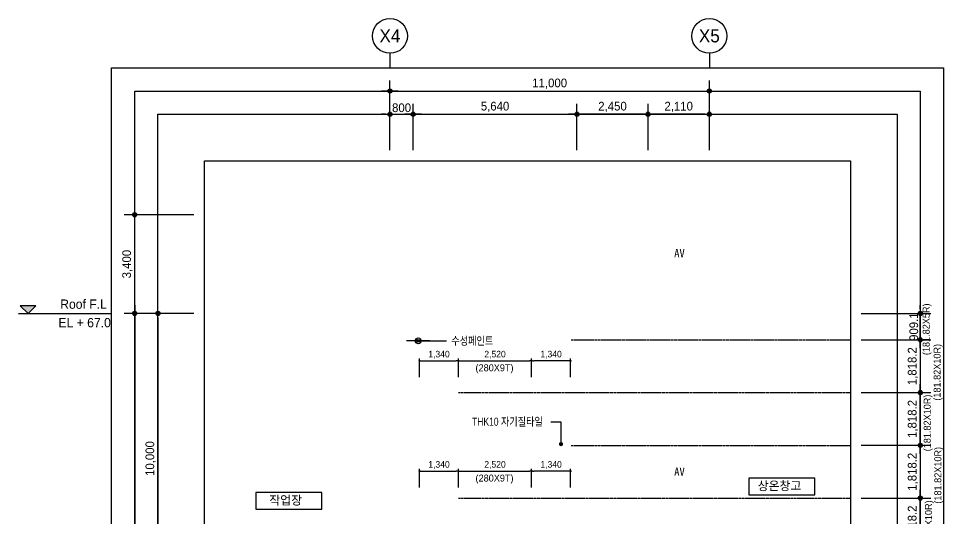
# Model space of a CAD drawing. Header units: millimetres. Extents: x 252711992 to 505989238, y 504776675 to 1009617600.
# Drawn here: x 253260731 to 253292587, y 504812487 to 504829718 of the extents above; entities that cross this region are included whole.
import ezdxf
from ezdxf.enums import TextEntityAlignment as Align

# ---------------------------------------------------------------- set-up
doc = ezdxf.new("R2010")
doc.units = ezdxf.units.MM
doc.linetypes.add('DASHEDX2', pattern=[38.1, 25.4, -12.7])
for name, color, linetype in [('$ZCDB_AUDIT_GENERATED_600D18', 7, 'Continuous'), ('0KD DIM', 7, 'Continuous'), ('4A.TEC TEXT', 7, 'Continuous'), ('4A.TEC TEXT 2', 3, 'Continuous'), ('4A.TEC 심볼', 7, 'Continuous'), ('TEX', 3, 'Continuous'), ('TEXT', 7, 'Continuous'), ('㈜SE&C TEXT', 7, 'Continuous'), ('㈜SE&C 심볼', 7, 'Continuous')]:
    doc.layers.add(name, color=color, linetype=linetype)
doc.layers.add('DEFPOINT', color=135, linetype='Continuous', plot=False)
doc.styles.add('1', font='')
doc.styles.add('ARTINT-A1.$0$돋움', font='')
doc.styles.add('GHS', font='malgun.ttf')
doc.styles.add('나눔고딕', font='')
doc.styles.add('돋움', font='')
doc.styles.add('돋음체', font='')
doc.styles.add('울릉도L', font='')
doc.styles.get('1').set_extended_font_data('DotumChe')
doc.styles.get('ARTINT-A1.$0$돋움').set_extended_font_data('Dotum')
doc.styles.get('나눔고딕').set_extended_font_data('Dotum')
doc.styles.get('돋움').set_extended_font_data('Dotum')
doc.styles.get('돋음체').set_extended_font_data('Dotum')
doc.styles.get('울릉도L').set_extended_font_data('Dotum')
doc.dimstyles.new('DIM_600(외부치수)', dxfattribs={"dimscale": 400, "dimtxt": 3.3, "dimasz": 1, "dimexe": 2, "dimexo": 2, "dimgap": 1, "dimtad": 1, "dimdec": 0, "dimdsep": 46, "dimlunit": 6, "dimtxsty": '나눔고딕', "dimblk1": 'DIMDOT', "dimblk2": 'DIMDOT', "dimsah": 1, "dimcen": 2.5, "dimdle": 1.5, "dimclrd": 8, "dimclre": 8, "dimclrt": 3, "dimadec": 0, "dimazin": 0, "dimtfac": 1, "dimtdec": 0, "dimtix": 1, "dimtmove": 2, "dimatfit": 3, "dimldrblk": 'DIMDOT', "dimfxl": 1, "dimtvp": 1, "dimtolj": 1, "dimtzin": 0, "dimarcsym": 0})
doc.dimstyles.new('DIM_80(외부치수)', dxfattribs={"dimscale": 40, "dimtxt": 3.3, "dimasz": 1, "dimexe": 2, "dimexo": 2, "dimgap": 1, "dimtad": 1, "dimdec": 0, "dimdsep": 46, "dimlunit": 6, "dimtxsty": '돋움', "dimblk1": 'DIMDOT', "dimblk2": 'DIMDOT', "dimsah": 1, "dimcen": 2.5, "dimdle": 1.5, "dimclrd": 1, "dimclre": 7, "dimclrt": 2, "dimadec": 0, "dimazin": 0, "dimtfac": 1, "dimtdec": 0, "dimtix": 1, "dimtmove": 2, "dimatfit": 3, "dimldrblk": 'DIMDOT', "dimfxl": 1, "dimtvp": 1, "dimtolj": 1, "dimtzin": 0, "dimarcsym": 0})
doc.dimstyles.new('KD DIM 1', dxfattribs={"dimscale": 50, "dimtxt": 3, "dimasz": 1, "dimexe": 1, "dimexo": 1, "dimgap": 1, "dimtad": 1, "dimdec": 0, "dimzin": 0, "dimdsep": 46, "dimlunit": 6, "dimtxsty": '돋음체', "dimblk": 'DOT', "dimcen": 3, "dimdle": 1, "dimclrd": 256, "dimclre": 256, "dimclrt": 3, "dimazin": 0, "dimtfac": 1, "dimtdec": 0, "dimtix": 1, "dimtmove": 2, "dimatfit": 3, "dimldrblk": 'OBLIQUE', "dimfxl": 1, "dimtvp": 0.8333, "dimtolj": 1, "dimtzin": 0, "dimarcsym": 0})

# ---------------------------------------------------------------- blocks, each defined once
blk = doc.blocks.new('DIMDOT')
at = {"color": 0}
blk.add_line((-2, 0), (2, 0), dxfattribs=at)
for radius in [0.5, 0.25]:
    blk.add_circle((0, 0), radius, dxfattribs=at)
blk = doc.blocks.new('*D241')
at = {"layer": '$ZCDB_AUDIT_GENERATED_600D18', "color": 8, "lineweight": -2, "transparency": 16777216}
for p, q in [((253266774, 504819554), (253264374, 504819554)), ((253264734, 504819410), (253264734, 504788698)), ((253266774, 504788554), (253264374, 504788554))]:
    blk.add_line(p, q, dxfattribs=at)
at = {"layer": 'Defpoints', "color": 0, "transparency": 16777216}
for p in [(253267134, 504819554, -43462), (253264734, 504788554), (253267134, 504788554, 8378)]:
    blk.add_point(p, dxfattribs=at)
at = {"layer": '$ZCDB_AUDIT_GENERATED_600D18', "color": 8, "lineweight": -2, "transparency": 16777216, "xscale": 144, "yscale": 144, "zscale": 144}
for p, rotation in [((253264734, 504819554), 90), ((253264734, 504788554), 270)]:
    blk.add_blockref('DIMDOT', p, dxfattribs=dict(at, rotation=rotation))
at = {"layer": '$ZCDB_AUDIT_GENERATED_600D18', "color": 3, "transparency": 16777216, "insert": (253264483, 504804054), "char_height": 300, "attachment_point": 5, "rotation": 90, "style": '나눔고딕'}
blk.add_mtext('\\A1;31,000', dxfattribs=at)
blk = doc.blocks.new('*D247')
at = {"layer": '$ZCDB_AUDIT_GENERATED_600D18', "color": 8, "lineweight": -2, "transparency": 16777216}
for p, q in [((253266774, 504819554), (253265174, 504819554)), ((253265534, 504819410), (253265534, 504809698)), ((253266774, 504809554), (253265174, 504809554))]:
    blk.add_line(p, q, dxfattribs=at)
at = {"layer": 'Defpoints', "color": 0, "transparency": 16777216}
for p in [(253267134, 504819554, -12609), (253265534, 504809554), (253267134, 504809554, 4114)]:
    blk.add_point(p, dxfattribs=at)
at = {"layer": '$ZCDB_AUDIT_GENERATED_600D18', "color": 8, "lineweight": -2, "transparency": 16777216, "xscale": 144, "yscale": 144, "zscale": 144}
for p, rotation in [((253265534, 504819554), 90), ((253265534, 504809554), 270)]:
    blk.add_blockref('DIMDOT', p, dxfattribs=dict(at, rotation=rotation))
at = {"layer": '$ZCDB_AUDIT_GENERATED_600D18', "color": 3, "transparency": 16777216, "insert": (253265283, 504814554), "char_height": 300, "attachment_point": 5, "rotation": 90, "style": '나눔고딕'}
blk.add_mtext('\\A1;10,000', dxfattribs=at)
blk = doc.blocks.new('*D248')
at = {"layer": '$ZCDB_AUDIT_GENERATED_600D18', "color": 8, "lineweight": -2, "transparency": 16777216}
for p, q in [((253266774, 504822954), (253264374, 504822954)), ((253264734, 504819698), (253264734, 504822810)), ((253266774, 504819554), (253264374, 504819554))]:
    blk.add_line(p, q, dxfattribs=at)
at = {"layer": 'Defpoints', "color": 0, "transparency": 16777216}
for p in [(253264734, 504822954), (253267134, 504822954, -37776), (253267134, 504819554, -43462)]:
    blk.add_point(p, dxfattribs=at)
at = {"layer": '$ZCDB_AUDIT_GENERATED_600D18', "color": 8, "lineweight": -2, "transparency": 16777216, "xscale": 144, "yscale": 144, "zscale": 144}
for p, rotation in [((253264734, 504822954), 90), ((253264734, 504819554), 270)]:
    blk.add_blockref('DIMDOT', p, dxfattribs=dict(at, rotation=rotation))
at = {"layer": '$ZCDB_AUDIT_GENERATED_600D18', "color": 3, "transparency": 16777216, "insert": (253264483, 504821254), "char_height": 300, "attachment_point": 5, "rotation": 90, "style": '나눔고딕'}
blk.add_mtext('\\A1;3,400', dxfattribs=at)
blk = doc.blocks.new('*D251')
at = {"layer": '$ZCDB_AUDIT_GENERATED_600D18', "color": 8, "lineweight": -2, "transparency": 16777216}
for p, q in [((253273523, 504825178), (253273523, 504827578)), ((253284523, 504825178), (253284523, 504827578)), ((253273667, 504827218), (253284379, 504827218))]:
    blk.add_line(p, q, dxfattribs=at)
at = {"layer": 'Defpoints', "color": 0, "transparency": 16777216}
for p in [(253284523, 504827218), (253273523, 504824818, -208125), (253284523, 504824818, 0)]:
    blk.add_point(p, dxfattribs=at)
at = {"layer": '$ZCDB_AUDIT_GENERATED_600D18', "color": 8, "lineweight": -2, "transparency": 16777216, "xscale": 144, "yscale": 144, "zscale": 144, "rotation": 180}
blk.add_blockref('DIMDOT', (253273523, 504827218), dxfattribs=at)
at = {"layer": '$ZCDB_AUDIT_GENERATED_600D18', "color": 8, "lineweight": -2, "transparency": 16777216, "xscale": 144, "yscale": 144, "zscale": 144}
blk.add_blockref('DIMDOT', (253284523, 504827218), dxfattribs=at)
at = {"layer": '$ZCDB_AUDIT_GENERATED_600D18', "color": 3, "transparency": 16777216, "insert": (253279023, 504827469), "char_height": 300, "attachment_point": 5, "style": '나눔고딕'}
blk.add_mtext('\\A1;11,000', dxfattribs=at)
blk = doc.blocks.new('*D252')
at = {"layer": '$ZCDB_AUDIT_GENERATED_600D18', "color": 8, "lineweight": -2, "transparency": 16777216}
for p, q in [((253273523, 504825178), (253273523, 504826778)), ((253274323, 504825178), (253274323, 504826778)), ((253273379, 504826418), (253273235, 504826418)), ((253273523, 504826418), (253274323, 504826418)), ((253274467, 504826418), (253274611, 504826418))]:
    blk.add_line(p, q, dxfattribs=at)
at = {"layer": 'Defpoints', "color": 0, "transparency": 16777216}
for p in [(253274323, 504826418), (253273523, 504824818, -211065), (253274323, 504824818, -2940)]:
    blk.add_point(p, dxfattribs=at)
at = {"layer": '$ZCDB_AUDIT_GENERATED_600D18', "color": 8, "lineweight": -2, "transparency": 16777216, "xscale": 144, "yscale": 144, "zscale": 144}
blk.add_blockref('DIMDOT', (253273523, 504826418), dxfattribs=at)
at = {"layer": '$ZCDB_AUDIT_GENERATED_600D18', "color": 8, "lineweight": -2, "transparency": 16777216, "xscale": 144, "yscale": 144, "zscale": 144, "rotation": 180}
blk.add_blockref('DIMDOT', (253274323, 504826418), dxfattribs=at)
at = {"layer": '$ZCDB_AUDIT_GENERATED_600D18', "color": 3, "transparency": 16777216, "insert": (253273923, 504826640), "char_height": 300, "attachment_point": 5, "style": '나눔고딕'}
blk.add_mtext('\\A1;800', dxfattribs=at)
blk = doc.blocks.new('ccs122')
at = {"layer": '4A.TEC 심볼'}
blk.add_line((0, 8), (0, 3), dxfattribs=at)
blk.add_circle((0, 14), 6, dxfattribs=at)
at = {"layer": '4A.TEC TEXT 2', "color": 3, "style": 'GHS'}
blk.add_attdef('NO', text='', height=4.5, dxfattribs=at).set_placement((-0.01, 14.02), align=Align.MIDDLE_CENTER)
blk = doc.blocks.new('*D253')
at = {"layer": '$ZCDB_AUDIT_GENERATED_600D18', "color": 8, "lineweight": -2, "transparency": 16777216}
for p, q in [((253282413, 504825178), (253282413, 504826778)), ((253284523, 504825178), (253284523, 504826778)), ((253284379, 504826418), (253282557, 504826418))]:
    blk.add_line(p, q, dxfattribs=at)
at = {"layer": 'Defpoints', "color": 0, "transparency": 16777216}
for p in [(253282413, 504826418), (253282413, 504824818, -2809), (253284523, 504824818, -6672)]:
    blk.add_point(p, dxfattribs=at)
at = {"layer": '$ZCDB_AUDIT_GENERATED_600D18', "color": 8, "lineweight": -2, "transparency": 16777216, "xscale": 144, "yscale": 144, "zscale": 144, "rotation": 180}
blk.add_blockref('DIMDOT', (253282413, 504826418), dxfattribs=at)
at = {"layer": '$ZCDB_AUDIT_GENERATED_600D18', "color": 8, "lineweight": -2, "transparency": 16777216, "xscale": 144, "yscale": 144, "zscale": 144}
blk.add_blockref('DIMDOT', (253284523, 504826418), dxfattribs=at)
at = {"layer": '$ZCDB_AUDIT_GENERATED_600D18', "color": 3, "transparency": 16777216, "insert": (253283468, 504826669), "char_height": 300, "attachment_point": 5, "style": '나눔고딕'}
blk.add_mtext('\\A1;2,110', dxfattribs=at)
blk = doc.blocks.new('*D250')
at = {"layer": '$ZCDB_AUDIT_GENERATED_600D18', "color": 8, "lineweight": -2, "transparency": 16777216}
for p, q in [((253274323, 504825178), (253274323, 504826778)), ((253279963, 504825178), (253279963, 504826778)), ((253274467, 504826418), (253279819, 504826418))]:
    blk.add_line(p, q, dxfattribs=at)
at = {"layer": 'Defpoints', "color": 0, "transparency": 16777216}
for p in [(253279963, 504826418), (253274323, 504824818, -2940), (253279963, 504824818, -2940)]:
    blk.add_point(p, dxfattribs=at)
at = {"layer": '$ZCDB_AUDIT_GENERATED_600D18', "color": 8, "lineweight": -2, "transparency": 16777216, "xscale": 144, "yscale": 144, "zscale": 144, "rotation": 180}
blk.add_blockref('DIMDOT', (253274323, 504826418), dxfattribs=at)
at = {"layer": '$ZCDB_AUDIT_GENERATED_600D18', "color": 8, "lineweight": -2, "transparency": 16777216, "xscale": 144, "yscale": 144, "zscale": 144}
blk.add_blockref('DIMDOT', (253279963, 504826418), dxfattribs=at)
at = {"layer": '$ZCDB_AUDIT_GENERATED_600D18', "color": 3, "transparency": 16777216, "insert": (253277143, 504826669), "char_height": 300, "attachment_point": 5, "style": '나눔고딕'}
blk.add_mtext('\\A1;5,640', dxfattribs=at)
blk = doc.blocks.new('*D254')
at = {"layer": '$ZCDB_AUDIT_GENERATED_600D18', "color": 8, "lineweight": -2, "transparency": 16777216}
for p, q in [((253279963, 504825178), (253279963, 504826778)), ((253282413, 504825178), (253282413, 504826778)), ((253282269, 504826418), (253280107, 504826418))]:
    blk.add_line(p, q, dxfattribs=at)
at = {"layer": 'Defpoints', "color": 0, "transparency": 16777216}
for p in [(253279963, 504826418), (253279963, 504824818, -2940), (253282413, 504824818, -2940)]:
    blk.add_point(p, dxfattribs=at)
at = {"layer": '$ZCDB_AUDIT_GENERATED_600D18', "color": 8, "lineweight": -2, "transparency": 16777216, "xscale": 144, "yscale": 144, "zscale": 144, "rotation": 180}
blk.add_blockref('DIMDOT', (253279963, 504826418), dxfattribs=at)
at = {"layer": '$ZCDB_AUDIT_GENERATED_600D18', "color": 8, "lineweight": -2, "transparency": 16777216, "xscale": 144, "yscale": 144, "zscale": 144}
blk.add_blockref('DIMDOT', (253282413, 504826418), dxfattribs=at)
at = {"layer": '$ZCDB_AUDIT_GENERATED_600D18', "color": 3, "transparency": 16777216, "insert": (253281188, 504826669), "char_height": 300, "attachment_point": 5, "style": '나눔고딕'}
blk.add_mtext('\\A1;2,450', dxfattribs=at)
blk = doc.blocks.new('_Dot')
at = {"color": 0, "linetype": 'ByBlock', "lineweight": -2}
blk.add_line((-0.5, 0), (-1, 0), dxfattribs=at)
at = {"color": 0, "linetype": 'ByBlock', "const_width": 0.5}
blk.add_lwpolyline([(-0.25, 0, 1), (0.25, 0, 1)], format="xyb", close=True, dxfattribs=at)
blk = doc.blocks.new('*D998')
at = {"layer": '0KD DIM', "lineweight": -2, "transparency": 16777216}
for p, q in [((253275883, 504817357), (253275883, 504817998)), ((253275958, 504817923), (253278328, 504817923)), ((253278403, 504817357), (253278403, 504817998))]:
    blk.add_line(p, q, dxfattribs=at)
at = {"layer": 'Defpoints', "color": 0, "transparency": 16777216}
for p in [(253278403, 504817923), (253275883, 504817282), (253278403, 504817282)]:
    blk.add_point(p, dxfattribs=at)
at = {"layer": '0KD DIM', "lineweight": -2, "transparency": 16777216, "xscale": 75, "yscale": 75, "zscale": 75, "rotation": 180}
blk.add_blockref('_Dot', (253275883, 504817923), dxfattribs=at)
at = {"layer": '0KD DIM', "lineweight": -2, "transparency": 16777216, "xscale": 75, "yscale": 75, "zscale": 75}
blk.add_blockref('_Dot', (253278403, 504817923), dxfattribs=at)
at = {"layer": '0KD DIM', "color": 3, "transparency": 16777216, "insert": (253277143, 504818132), "char_height": 225, "attachment_point": 5, "style": '돋음체'}
blk.add_mtext('\\A1;2,520', dxfattribs=at)
blk = doc.blocks.new('_OBLIQUE')
at = {"color": 0, "linetype": 'ByBlock'}
blk.add_line((-0.5, -0.5), (0.5, 0.5), dxfattribs=at)
blk = doc.blocks.new('*D999')
at = {"layer": '0KD DIM', "lineweight": -2, "transparency": 16777216}
for p, q in [((253278403, 504817357), (253278403, 504817998)), ((253279668, 504817923), (253278478, 504817923)), ((253279743, 504817357), (253279743, 504817998))]:
    blk.add_line(p, q, dxfattribs=at)
at = {"layer": 'Defpoints', "color": 0, "transparency": 16777216}
for p in [(253278403, 504817923), (253278403, 504817282), (253279743, 504817282)]:
    blk.add_point(p, dxfattribs=at)
at = {"layer": '0KD DIM', "lineweight": -2, "transparency": 16777216, "xscale": 75, "yscale": 75, "zscale": 75, "rotation": 180}
blk.add_blockref('_Dot', (253278403, 504817923), dxfattribs=at)
at = {"layer": '0KD DIM', "lineweight": -2, "transparency": 16777216, "xscale": 75, "yscale": 75, "zscale": 75}
blk.add_blockref('_Dot', (253279743, 504817923), dxfattribs=at)
at = {"layer": '0KD DIM', "color": 3, "transparency": 16777216, "insert": (253279073, 504818132), "char_height": 225, "attachment_point": 5, "style": '돋음체'}
blk.add_mtext('\\A1;1,340', dxfattribs=at)
blk = doc.blocks.new('*D1000')
at = {"layer": '0KD DIM', "lineweight": -2, "transparency": 16777216}
for p, q in [((253274543, 504817357), (253274543, 504817998)), ((253274618, 504817923), (253275808, 504817923)), ((253275883, 504817357), (253275883, 504817998))]:
    blk.add_line(p, q, dxfattribs=at)
at = {"layer": 'Defpoints', "color": 0, "transparency": 16777216}
for p in [(253275883, 504817923), (253274543, 504817282, -8562), (253275883, 504817282, -3299)]:
    blk.add_point(p, dxfattribs=at)
at = {"layer": '0KD DIM', "lineweight": -2, "transparency": 16777216, "xscale": 75, "yscale": 75, "zscale": 75, "rotation": 180}
blk.add_blockref('_Dot', (253274543, 504817923), dxfattribs=at)
at = {"layer": '0KD DIM', "lineweight": -2, "transparency": 16777216, "xscale": 75, "yscale": 75, "zscale": 75}
blk.add_blockref('_Dot', (253275883, 504817923), dxfattribs=at)
at = {"layer": '0KD DIM', "color": 3, "transparency": 16777216, "insert": (253275213, 504818132), "char_height": 225, "attachment_point": 5, "style": '돋음체'}
blk.add_mtext('\\A1;1,340', dxfattribs=at)
blk = doc.blocks.new('*D1004')
at = {"layer": '0KD DIM', "lineweight": -2, "transparency": 16777216}
for p, q in [((253275883, 504813558), (253275883, 504814198)), ((253275958, 504814123), (253278328, 504814123)), ((253278403, 504813558), (253278403, 504814198))]:
    blk.add_line(p, q, dxfattribs=at)
at = {"layer": 'Defpoints', "color": 0, "transparency": 16777216}
for p in [(253278403, 504814123), (253275883, 504813483), (253278403, 504813483)]:
    blk.add_point(p, dxfattribs=at)
at = {"layer": '0KD DIM', "lineweight": -2, "transparency": 16777216, "xscale": 75, "yscale": 75, "zscale": 75, "rotation": 180}
blk.add_blockref('_Dot', (253275883, 504814123), dxfattribs=at)
at = {"layer": '0KD DIM', "lineweight": -2, "transparency": 16777216, "xscale": 75, "yscale": 75, "zscale": 75}
blk.add_blockref('_Dot', (253278403, 504814123), dxfattribs=at)
at = {"layer": '0KD DIM', "color": 3, "transparency": 16777216, "insert": (253277143, 504814332), "char_height": 225, "attachment_point": 5, "style": '돋음체'}
blk.add_mtext('\\A1;2,520', dxfattribs=at)
blk = doc.blocks.new('*D1005')
at = {"layer": '0KD DIM', "lineweight": -2, "transparency": 16777216}
for p, q in [((253278403, 504813558), (253278403, 504814198)), ((253279668, 504814123), (253278478, 504814123)), ((253279743, 504813558), (253279743, 504814198))]:
    blk.add_line(p, q, dxfattribs=at)
at = {"layer": 'Defpoints', "color": 0, "transparency": 16777216}
for p in [(253278403, 504814123), (253278403, 504813483), (253279743, 504813483)]:
    blk.add_point(p, dxfattribs=at)
at = {"layer": '0KD DIM', "lineweight": -2, "transparency": 16777216, "xscale": 75, "yscale": 75, "zscale": 75, "rotation": 180}
blk.add_blockref('_Dot', (253278403, 504814123), dxfattribs=at)
at = {"layer": '0KD DIM', "lineweight": -2, "transparency": 16777216, "xscale": 75, "yscale": 75, "zscale": 75}
blk.add_blockref('_Dot', (253279743, 504814123), dxfattribs=at)
at = {"layer": '0KD DIM', "color": 3, "transparency": 16777216, "insert": (253279073, 504814332), "char_height": 225, "attachment_point": 5, "style": '돋음체'}
blk.add_mtext('\\A1;1,340', dxfattribs=at)
blk = doc.blocks.new('*D1006')
at = {"layer": '0KD DIM', "lineweight": -2, "transparency": 16777216}
for p, q in [((253274543, 504813558), (253274543, 504814198)), ((253274618, 504814123), (253275808, 504814123)), ((253275883, 504813558), (253275883, 504814198))]:
    blk.add_line(p, q, dxfattribs=at)
at = {"layer": 'Defpoints', "color": 0, "transparency": 16777216}
for p in [(253275883, 504814123), (253274543, 504813483, -8562), (253275883, 504813483, -3299)]:
    blk.add_point(p, dxfattribs=at)
at = {"layer": '0KD DIM', "lineweight": -2, "transparency": 16777216, "xscale": 75, "yscale": 75, "zscale": 75, "rotation": 180}
blk.add_blockref('_Dot', (253274543, 504814123), dxfattribs=at)
at = {"layer": '0KD DIM', "lineweight": -2, "transparency": 16777216, "xscale": 75, "yscale": 75, "zscale": 75}
blk.add_blockref('_Dot', (253275883, 504814123), dxfattribs=at)
at = {"layer": '0KD DIM', "color": 3, "transparency": 16777216, "insert": (253275213, 504814332), "char_height": 225, "attachment_point": 5, "style": '돋음체'}
blk.add_mtext('\\A1;1,340', dxfattribs=at)
blk = doc.blocks.new('*D1272')
at = {"layer": '$ZCDB_AUDIT_GENERATED_600D18', "color": 8, "lineweight": -2, "transparency": 16777216}
for p, q in [((253289747, 504813190), (253292147, 504813190)), ((253291787, 504811516), (253291787, 504813046)), ((253289747, 504811372), (253292147, 504811372))]:
    blk.add_line(p, q, dxfattribs=at)
at = {"layer": 'Defpoints', "color": 0, "transparency": 16777216}
for p in [(253289387, 504813190), (253291787, 504813190), (253289387, 504811372)]:
    blk.add_point(p, dxfattribs=at)
at = {"layer": '$ZCDB_AUDIT_GENERATED_600D18', "color": 8, "lineweight": -2, "transparency": 16777216, "xscale": 144, "yscale": 144, "zscale": 144}
for p, rotation in [((253291787, 504813190), 90), ((253291787, 504811372), 270)]:
    blk.add_blockref('DIMDOT', p, dxfattribs=dict(at, rotation=rotation))
at = {"layer": '$ZCDB_AUDIT_GENERATED_600D18', "color": 3, "transparency": 16777216, "insert": (253291536, 504812281), "char_height": 300, "attachment_point": 5, "rotation": 90, "style": '나눔고딕'}
blk.add_mtext('\\A1;1,818.2', dxfattribs=at)
blk = doc.blocks.new('*D1273')
at = {"layer": '$ZCDB_AUDIT_GENERATED_600D18', "color": 8, "lineweight": -2, "transparency": 16777216}
for p, q in [((253289747, 504815009), (253292147, 504815009)), ((253291787, 504814865), (253291787, 504813334)), ((253289747, 504813190), (253292147, 504813190))]:
    blk.add_line(p, q, dxfattribs=at)
at = {"layer": 'Defpoints', "color": 0, "transparency": 16777216}
for p in [(253289387, 504815009), (253289387, 504813190), (253291787, 504813190)]:
    blk.add_point(p, dxfattribs=at)
at = {"layer": '$ZCDB_AUDIT_GENERATED_600D18', "color": 8, "lineweight": -2, "transparency": 16777216, "xscale": 144, "yscale": 144, "zscale": 144}
for p, rotation in [((253291787, 504815009), 90), ((253291787, 504813190), 270)]:
    blk.add_blockref('DIMDOT', p, dxfattribs=dict(at, rotation=rotation))
at = {"layer": '$ZCDB_AUDIT_GENERATED_600D18', "color": 3, "transparency": 16777216, "insert": (253291536, 504814099), "char_height": 300, "attachment_point": 5, "rotation": 90, "style": '나눔고딕'}
blk.add_mtext('\\A1;1,818.2', dxfattribs=at)
blk = doc.blocks.new('*D1274')
at = {"layer": '$ZCDB_AUDIT_GENERATED_600D18', "color": 8, "lineweight": -2, "transparency": 16777216}
for p, q in [((253289747, 504816827), (253292147, 504816827)), ((253291787, 504815153), (253291787, 504816683)), ((253289747, 504815009), (253292147, 504815009))]:
    blk.add_line(p, q, dxfattribs=at)
at = {"layer": 'Defpoints', "color": 0, "transparency": 16777216}
for p in [(253289387, 504816827), (253291787, 504816827), (253289387, 504815009)]:
    blk.add_point(p, dxfattribs=at)
at = {"layer": '$ZCDB_AUDIT_GENERATED_600D18', "color": 8, "lineweight": -2, "transparency": 16777216, "xscale": 144, "yscale": 144, "zscale": 144}
for p, rotation in [((253291787, 504816827), 90), ((253291787, 504815009), 270)]:
    blk.add_blockref('DIMDOT', p, dxfattribs=dict(at, rotation=rotation))
at = {"layer": '$ZCDB_AUDIT_GENERATED_600D18', "color": 3, "transparency": 16777216, "insert": (253291536, 504815918), "char_height": 300, "attachment_point": 5, "rotation": 90, "style": '나눔고딕'}
blk.add_mtext('\\A1;1,818.2', dxfattribs=at)
blk = doc.blocks.new('*D1275')
at = {"layer": '$ZCDB_AUDIT_GENERATED_600D18', "color": 8, "lineweight": -2, "transparency": 16777216}
for p, q in [((253289747, 504818645), (253292147, 504818645)), ((253291787, 504818501), (253291787, 504816971)), ((253289747, 504816827), (253292147, 504816827))]:
    blk.add_line(p, q, dxfattribs=at)
at = {"layer": 'Defpoints', "color": 0, "transparency": 16777216}
for p in [(253289387, 504818645), (253289387, 504816827), (253291787, 504816827)]:
    blk.add_point(p, dxfattribs=at)
at = {"layer": '$ZCDB_AUDIT_GENERATED_600D18', "color": 8, "lineweight": -2, "transparency": 16777216, "xscale": 144, "yscale": 144, "zscale": 144}
for p, rotation in [((253291787, 504818645), 90), ((253291787, 504816827), 270)]:
    blk.add_blockref('DIMDOT', p, dxfattribs=dict(at, rotation=rotation))
at = {"layer": '$ZCDB_AUDIT_GENERATED_600D18', "color": 3, "transparency": 16777216, "insert": (253291536, 504817736), "char_height": 300, "attachment_point": 5, "rotation": 90, "style": '나눔고딕'}
blk.add_mtext('\\A1;1,818.2', dxfattribs=at)
blk = doc.blocks.new('*D1276')
at = {"layer": '$ZCDB_AUDIT_GENERATED_600D18', "color": 8, "lineweight": -2, "transparency": 16777216}
for p, q in [((253291787, 504819698), (253291787, 504819842)), ((253289747, 504819554), (253292147, 504819554)), ((253291787, 504818645), (253291787, 504819554)), ((253289747, 504818645), (253292147, 504818645)), ((253291787, 504818501), (253291787, 504818357))]:
    blk.add_line(p, q, dxfattribs=at)
at = {"layer": 'Defpoints', "color": 0, "transparency": 16777216}
for p in [(253289387, 504819554), (253291787, 504819554), (253289387, 504818645)]:
    blk.add_point(p, dxfattribs=at)
at = {"layer": '$ZCDB_AUDIT_GENERATED_600D18', "color": 8, "lineweight": -2, "transparency": 16777216, "xscale": 144, "yscale": 144, "zscale": 144}
for p, rotation in [((253291787, 504819554), 270), ((253291787, 504818645), 90)]:
    blk.add_blockref('DIMDOT', p, dxfattribs=dict(at, rotation=rotation))
at = {"layer": '$ZCDB_AUDIT_GENERATED_600D18', "color": 3, "transparency": 16777216, "insert": (253291565, 504819099), "char_height": 300, "attachment_point": 5, "rotation": 90, "style": '나눔고딕'}
blk.add_mtext('\\A1;909.1', dxfattribs=at)

msp = doc.modelspace()

# ---------------------------------------------------------------- hatches: boundary and pattern name
at = {"layer": '㈜SE&C 심볼'}
msp.add_hatch(color=256, dxfattribs=at).paths.add_polyline_path([(253260792.11, 504819820.82), (253261058.97, 504819553.96), (253261325.83, 504819820.82)])

# ---------------------------------------------------------------- linework, layer by layer
at = {"layer": 'DEFPOINT'}
for points in [[(253263933.68, 504776996.25), (253263933.68, 504828017.81), (253292587.24, 504828017.81), (253292587.24, 504776996.25)], [(253264733.68, 504776996.25), (253264733.68, 504827217.81), (253291787.24, 504827217.81), (253291787.24, 504776996.25)], [(253265533.68, 504776996.25), (253265533.68, 504826417.81), (253290987.24, 504826417.81), (253290987.24, 504776996.25)]]:
    msp.add_lwpolyline(points, dxfattribs=at)
msp.add_lwpolyline([(253267133.68, 504824817.81), (253289387.24, 504824817.81), (253289387.24, 504776996.25), (253267133.68, 504776996.25)], close=True, dxfattribs=at)
at = {"layer": 'TEX', "color": 1, "elevation": 7817.06}
msp.add_lwpolyline([(253279415.11, 504815051.53), (253279415.11, 504815812.84), (253279059.3, 504815812.84)], dxfattribs=at)
at = {"layer": 'TEXT', "color": 251, "linetype": 'DASHEDX2'}
for p, q in [((253279763.38, 504818644.87, 10756.89), (253289387.24, 504818644.87, 10756.89)), ((253275883.38, 504816826.69, 10756.89), (253289387.24, 504816826.69, 10756.89)), ((253279763.38, 504815008.5, 10756.89), (253289387.24, 504815008.5, 10756.89)), ((253275883.38, 504813190.32, 10756.89), (253289387.24, 504813190.32, 10756.89))]:
    msp.add_line(p, q, dxfattribs=at)
at = {"layer": 'TEXT'}
for points in [[(253285883.41, 504813308.8), (253288152.12, 504813308.8), (253288152.12, 504813875.47), (253285883.41, 504813875.47)], [(253268908, 504812811.98), (253271176.72, 504812811.98), (253271176.72, 504813378.64), (253268908, 504813378.64)]]:
    msp.add_lwpolyline(points, close=True, dxfattribs=at)
at = {"layer": '㈜SE&C TEXT', "color": 1, "const_width": 71.73, "elevation": 7817.06}
msp.add_lwpolyline([(253279450.97, 504815051.53, 1), (253279379.24, 504815051.53, 1)], format="xyb", close=True, dxfattribs=at)
at = {"layer": '㈜SE&C 심볼'}
msp.add_line((253260731.39, 504819553.96, -9096.99), (253263933.68, 504819553.96, -9096.99), dxfattribs=at)
at = {"layer": '㈜SE&C 심볼', "elevation": -23779.46}
msp.add_lwpolyline([(253261058.97, 504819553.96), (253261325.83, 504819820.82), (253260792.11, 504819820.82), (253261058.97, 504819553.96)], dxfattribs=at)

# ---------------------------------------------------------------- block references
at = {"layer": '4A.TEC 심볼'}
ref = msp.add_blockref('ccs122', (253273523.38, 504827717.81, -197367.66), dxfattribs=dict(at, xscale=99.99999954993666, yscale=99.99999954993666, zscale=99.99999954993666))
ref.add_attrib('NO', 'X4', dxfattribs={"layer": '0', "color": 3, "height": 450, "style": '울릉도L'}).set_placement((253273522.77, 504829119.6, -197367.66), align=Align.MIDDLE_CENTER)
ref = msp.add_blockref('ccs122', (253284523.38, 504827717.81, 10757.34), dxfattribs=dict(at, xscale=99.99999954993666, yscale=99.99999954993666, zscale=99.99999954993666))
ref.add_attrib('NO', 'X5', dxfattribs={"layer": '0', "color": 3, "height": 450, "style": '울릉도L'}).set_placement((253284522.77, 504829119.6, 10757.34), align=Align.MIDDLE_CENTER)

# ---------------------------------------------------------------- texts
at = {"layer": '$ZCDB_AUDIT_GENERATED_600D18', "color": 3, "style": '나눔고딕'}
for s, p in [('(181.82X5R)', (253292109.64, 504818117.66, 10757.34)), ('(181.82X10R)', (253292486.71, 504816548.67)), ('(181.82X10R)', (253292146.33, 504814802.15)), ('(181.82X10R)', (253292512.06, 504812999.21)), ('(181.82X10R)', (253292190.36, 504811157.19))]:
    msp.add_text(s, height=240, rotation=90, dxfattribs=at).set_placement(p)
for p in [(253276470.17, 504817560.79, -21547.89), (253276470.17, 504813760.93, -21547.89)]:
    msp.add_text('(280X9T)', height=240, dxfattribs=at).set_placement(p)
at = {"layer": '4A.TEC TEXT', "style": '돋움', "width": 0.8}
for s, p in [('수성페인트', (253275638.36, 504818609.08, 7817.06)), ('THK10 자기질타일', (253276352.54, 504815823.83, 7817.06))]:
    msp.add_text(s, height=280, dxfattribs=at).set_placement(p, align=Align.MIDDLE_LEFT)
at = {"layer": 'TEXT', "style": '1'}
for p in [(253283494.28, 504821630.65, -3333.33), (253283494.28, 504814100.06, -3333.33)]:
    msp.add_text('AV', height=281.25, dxfattribs=at).set_placement(p, align=Align.MIDDLE_CENTER)
at = {"layer": 'TEXT', "style": '돋움'}
for s, p in [('상온창고', (253286187.88, 504813610.46)), ('작업장', (253269368.39, 504813113.63))]:
    msp.add_text(s, height=300, dxfattribs=at).set_placement(p, align=Align.MIDDLE_LEFT)
at = {"layer": '㈜SE&C 심볼', "style": 'ARTINT-A1.$0$돋움'}
for s, p in [('Roof F.L', (253263773.56, 504819714.07, -9096.99)), ('EL + 67.0', (253263911.25, 504819076.9, -9096.99))]:
    msp.add_text(s, height=320.229, dxfattribs=at).set_placement(p, align=Align.RIGHT)

# ---------------------------------------------------------------- dimensions: what is measured, and where the dimension line sits
at = {"layer": '$ZCDB_AUDIT_GENERATED_600D18'}
for base, p1, p2, picture, middle in [((253284523.38, 504827217.81, 10757.34), (253273523.38, 504824817.81, -197367.66), (253284523.38, 504824817.81, 10757.34), '*D251', (253279023.38, 504827468.91, 10757.34)), ((253274323.38, 504826417.81, 10757.34), (253273523.38, 504824817.81, -200307.94), (253274323.38, 504824817.81, 7817.06), '*D252', (253273923.38, 504826640.01, 10757.34))]:
    dim = msp.add_linear_dim(base=base, p1=p1, p2=p2, dimstyle='DIM_600(외부치수)', override={"dimscale": 600, "dimtxt": 0.5, "dimasz": 0.24, "dimexe": 0.6, "dimexo": 0.6, "dimgap": 0.12, "dimdec": 1, "dimdle": 0.5}, dxfattribs=at)
    dim.commit()
    dim.dimension.update_dxf_attribs({"geometry": picture, "text_midpoint": middle})
for base, p1, p2, angle, override, picture, middle in [((253279963.38, 504826417.81, 10757.34), (253274323.38, 504824817.81, 7817.06), (253279963.38, 504824817.81, 7817.06), 0, {"dimscale": 600, "dimtxt": 0.5, "dimasz": 0.24, "dimexe": 0.6, "dimexo": 0.6, "dimgap": 0.12, "dimdec": 1, "dimdle": 0.5}, '*D250', (253277143.38, 504826668.91, 10757.34)), ((253279963.38, 504826417.81, 10757.34), (253282413.38, 504824817.81, 7817.06), (253279963.38, 504824817.81, 7817.06), 180, {"dimscale": 600, "dimtxt": 0.5, "dimasz": 0.24, "dimexe": 0.6, "dimexo": 0.6, "dimgap": 0.12, "dimdec": 1, "dimdle": 0.5}, '*D254', (253281188.38, 504826668.91, 10757.34)), ((253282413.38, 504826417.81, 10757.34), (253284523.38, 504824817.81, 4085.1), (253282413.38, 504824817.81, 7947.98), 180, {"dimscale": 600, "dimtxt": 0.5, "dimasz": 0.24, "dimexe": 0.6, "dimexo": 0.6, "dimgap": 0.12, "dimdec": 1, "dimdle": 0.5}, '*D253', (253283468.38, 504826668.91, 10757.34)), ((253264733.68, 504822953.96, 903.01), (253267133.68, 504819553.96, -42558.53), (253267133.68, 504822953.96, -36872.91), 90, {"dimscale": 600, "dimtxt": 0.5, "dimasz": 0.24, "dimexe": 0.6, "dimexo": 0.6, "dimgap": 0.12, "dimdec": 1, "dimdle": 0.5}, '*D248', (253264482.57, 504821253.96, 903.01)), ((253264733.68, 504788553.96, 903.01), (253267133.68, 504819553.96, -42558.53), (253267133.68, 504788553.96, 9280.94), 270, {"dimscale": 600, "dimtxt": 0.5, "dimasz": 0.24, "dimexe": 0.6, "dimexo": 0.6, "dimgap": 0.12, "dimdec": 1, "dimdle": 0.5}, '*D241', (253264482.57, 504804053.96, 903.01)), ((253265533.68, 504809553.96, 903.01), (253267133.68, 504819553.96, -11705.69), (253267133.68, 504809553.96, 5016.72), 270, {"dimscale": 600, "dimtxt": 0.5, "dimasz": 0.24, "dimexe": 0.6, "dimexo": 0.6, "dimgap": 0.12, "dimdec": 1, "dimdle": 0.5}, '*D247', (253265282.57, 504814553.96, 903.01)), ((253291787.24, 504819553.96, 10757.34), (253289387.24, 504818644.87, 10757.34), (253289387.24, 504819553.96, 10757.34), 90, {"dimscale": 600, "dimtxt": 0.5, "dimasz": 0.24, "dimexe": 0.6, "dimexo": 0.6, "dimgap": 0.12, "dimdec": 1, "dimblk1": 'DIMDOT', "dimblk2": 'DIMDOT', "dimdle": 0.5}, '*D1276', (253291565.04, 504819099.41, 10757.34)), ((253291787.24, 504816826.69, 10757.34), (253289387.24, 504818644.87, 10757.34), (253289387.24, 504816826.69, 10757.34), 270, {"dimscale": 600, "dimtxt": 0.5, "dimasz": 0.24, "dimexe": 0.6, "dimexo": 0.6, "dimgap": 0.12, "dimdec": 1, "dimblk1": 'DIMDOT', "dimblk2": 'DIMDOT', "dimdle": 0.5}, '*D1275', (253291536.14, 504817735.78, 10757.34)), ((253291787.24, 504816826.69, 10757.34), (253289387.24, 504815008.5, 10757.34), (253289387.24, 504816826.69, 10757.34), 90, {"dimscale": 600, "dimtxt": 0.5, "dimasz": 0.24, "dimexe": 0.6, "dimexo": 0.6, "dimgap": 0.12, "dimdec": 1, "dimblk1": 'DIMDOT', "dimblk2": 'DIMDOT', "dimdle": 0.5}, '*D1274', (253291536.14, 504815917.59, 10757.34)), ((253291787.24, 504813190.32, 10757.34), (253289387.24, 504815008.5, 10757.34), (253289387.24, 504813190.32, 10757.34), 270, {"dimscale": 600, "dimtxt": 0.5, "dimasz": 0.24, "dimexe": 0.6, "dimexo": 0.6, "dimgap": 0.12, "dimdec": 1, "dimblk1": 'DIMDOT', "dimblk2": 'DIMDOT', "dimdle": 0.5}, '*D1273', (253291536.14, 504814099.41, 10757.34)), ((253291787.24, 504813190.32, 10757.34), (253289387.24, 504811372.14, 10757.34), (253289387.24, 504813190.32, 10757.34), 90, {"dimscale": 600, "dimtxt": 0.5, "dimasz": 0.24, "dimexe": 0.6, "dimexo": 0.6, "dimgap": 0.12, "dimdec": 1, "dimblk1": 'DIMDOT', "dimblk2": 'DIMDOT', "dimdle": 0.5}, '*D1272', (253291536.14, 504812281.23, 10757.34))]:
    dim = msp.add_linear_dim(base=base, p1=p1, p2=p2, angle=angle, dimstyle='DIM_600(외부치수)', override=override, dxfattribs=at)
    dim.commit()
    dim.dimension.update_dxf_attribs({"geometry": picture, "text_midpoint": middle})
at = {"layer": '0KD DIM'}
for base, p1, p2, angle, picture, middle in [((253275883.38, 504817922.7, 7817.06), (253274543.38, 504817282.37, -745.42), (253275883.38, 504817282.37, 4517.75), 0, '*D1000', (253275213.38, 504818132.03, 7817.06)), ((253278403.38, 504817922.7, 7817.06), (253275883.38, 504817282.37, 7817.06), (253278403.38, 504817282.37, 7817.06), 0, '*D998', (253277143.38, 504818132.03, 7817.06)), ((253278403.38, 504817922.7, 7817.06), (253279743.38, 504817282.37, 7817.06), (253278403.38, 504817282.37, 7817.06), 180, '*D999', (253279073.38, 504818132.03, 7817.06)), ((253275883.38, 504814122.84, 7817.06), (253274543.38, 504813482.5, -745.42), (253275883.38, 504813482.5, 4517.75), 0, '*D1006', (253275213.38, 504814332.16, 7817.06)), ((253278403.38, 504814122.84, 7817.06), (253275883.38, 504813482.5, 7817.06), (253278403.38, 504813482.5, 7817.06), 0, '*D1004', (253277143.38, 504814332.16, 7817.06)), ((253278403.38, 504814122.84, 7817.06), (253279743.38, 504813482.5, 7817.06), (253278403.38, 504813482.5, 7817.06), 180, '*D1005', (253279073.38, 504814332.16, 7817.06))]:
    dim = msp.add_linear_dim(base=base, p1=p1, p2=p2, angle=angle, dimstyle='KD DIM 1', override={"dimscale": 75}, dxfattribs=at)
    dim.commit()
    dim.dimension.update_dxf_attribs({"geometry": picture, "text_midpoint": middle})

# ---------------------------------------------------------------- leaders
at = {"layer": '㈜SE&C TEXT', "color": 1}
msp.add_leader([(253274499.13, 504818609.08, 7817.06), (253275475.63, 504818609.08, 7817.06)], dimstyle='DIM_80(외부치수)', override={"dimasz": 5, "dimtad": 0}, dxfattribs=at)

doc.saveas('drawing.dxf')
